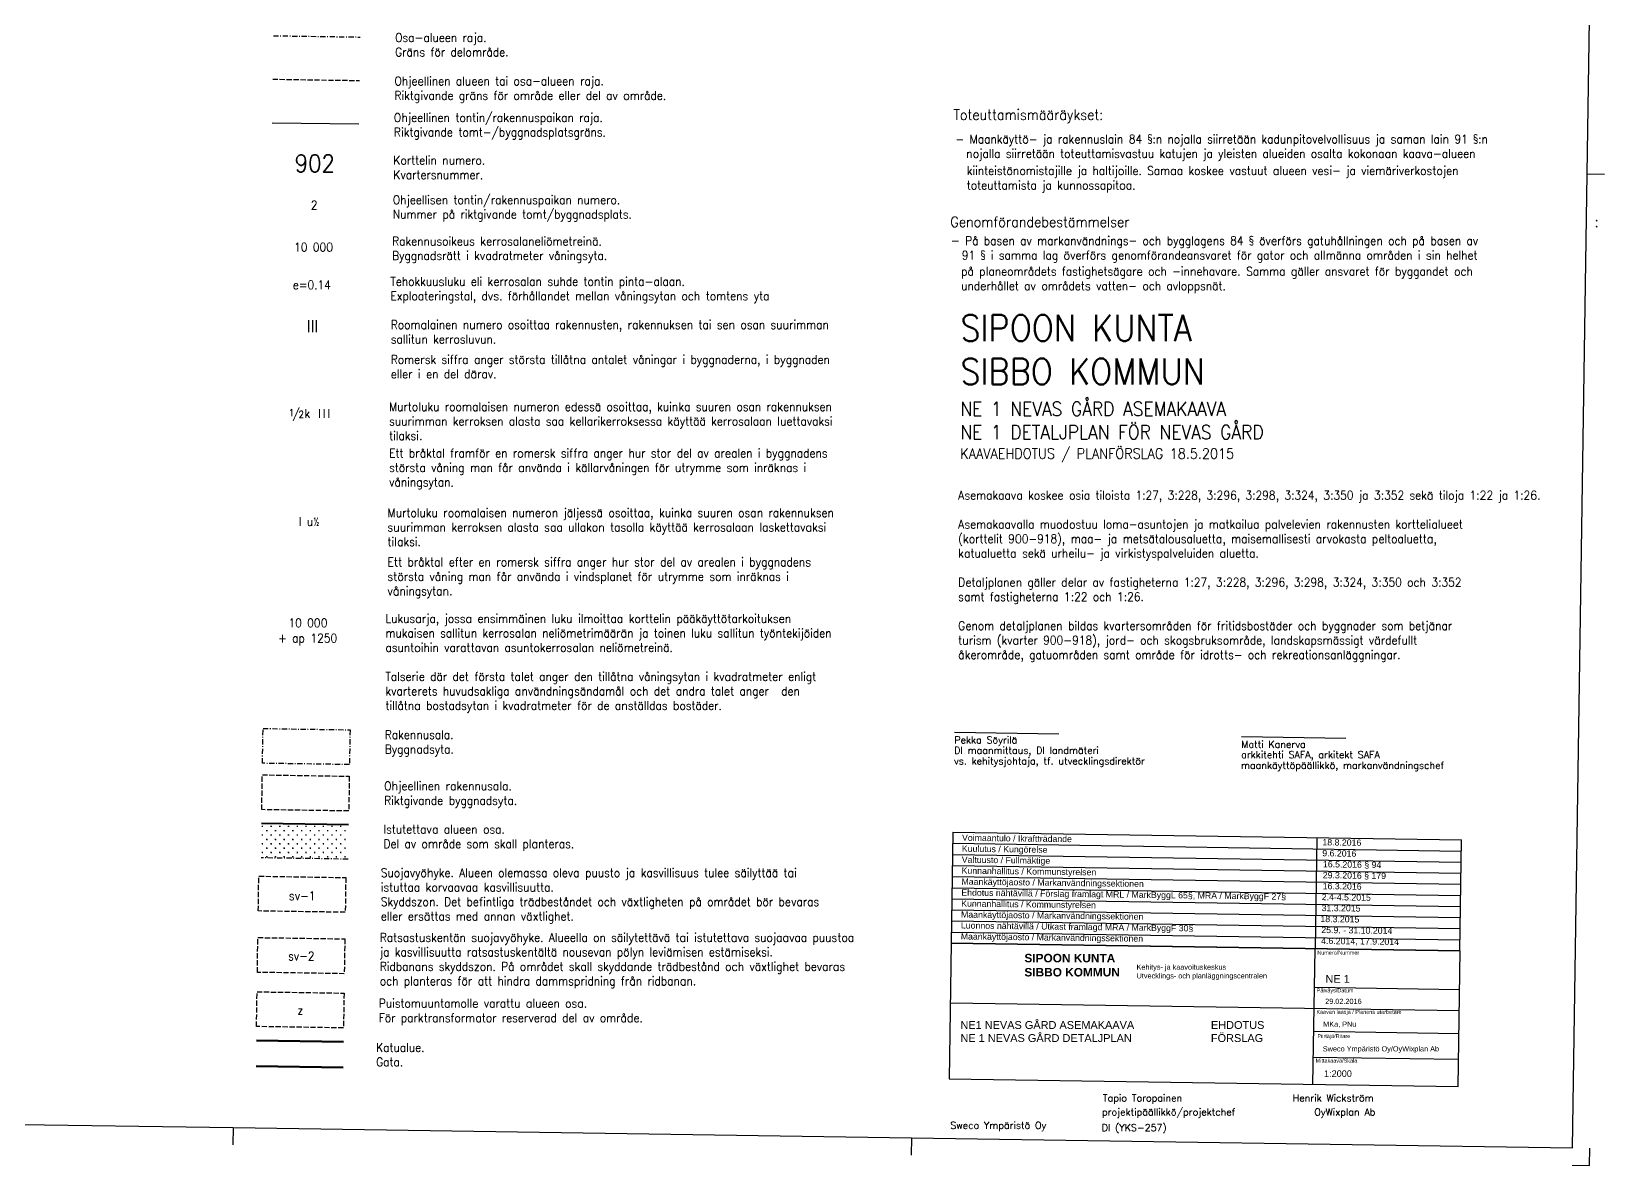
# Model space of a CAD drawing. Header units: metres. Extents: x 25522382 to 25525137, y 6684921 to 6686673.
# Drawn here: x 25524215 to 25525120, y 6684921 to 6685573 of the extents above; entities that cross this region are included whole.
import ezdxf
from ezdxf.enums import TextEntityAlignment as Align

# ---------------------------------------------------------------- set-up
doc = ezdxf.new("R2010")
doc.units = ezdxf.units.M
doc.header["$MEASUREMENT"] = 0
doc.linetypes.add('AK_RAKENNUSALA', pattern=[5.4, 3, -1, 0.4, -1])
doc.linetypes.add('AK_RAKENNUSALA_OHJEELLINEN', pattern=[4, 3, -1])
doc.layers.add('084_Kort_raja', color=7, linetype='Continuous', lineweight=50)
doc.layers.add('AK_KORTTELINRAJA', color=250, linetype='Continuous', lineweight=40)
for name, color, linetype in [('AK_ISTUTETTAVA-ALUE', 7, 'Continuous'), ('AK_KAAVAMERKINTA', 250, 'Continuous'), ('AK_KERROSLUKU', 250, 'Continuous'), ('AK_KORTTELINNUMERO', 250, 'Continuous'), ('AK_MERKINTOJEN_SELITYS', 250, 'Continuous'), ('AK_RAAMI', 250, 'Continuous'), ('AK_RAAMI_TAITTOMERKKI', 3, 'Continuous'), ('AK_RAKENNUSALA', 250, 'AK_RAKENNUSALA'), ('AK_RAKENNUSALA_OHJEELLINEN', 250, 'AK_RAKENNUSALA_OHJEELLINEN'), ('AK_TEHOKKUUS', 250, 'Continuous'), ('AK_TONTINNUMERO', 250, 'Continuous'), ('AK_TONTINRAJA', 250, 'Continuous'), ('D-SELITYS', 7, 'Continuous'), ('D-TEKSTI-025', 7, 'Continuous')]:
    doc.layers.add(name, color=color, linetype=linetype)
doc.styles.add('a2000', font='arial.ttf')
doc.styles.add('ROMANS', font='ROMANS.shx', dxfattribs={"width": 0.9})

# ---------------------------------------------------------------- blocks, each defined once
blk = doc.blocks.new('RAAMI_5C6B')
at = {"layer": 'AK_RAAMI'}
for p, q in [((1358.99, 259.42), (1363.3, 544.37)), ((1354.74, -20.53), (1358.99, 259.42)), ((774.85, -11.74), (969.82, -14.69)), ((969.82, -14.69), (1164.78, -17.65)), ((1164.78, -17.65), (1354.74, -20.53))]:
    blk.add_line(p, q, dxfattribs=at)
at = {"layer": 'AK_RAAMI_TAITTOMERKKI'}
for p, q in [((1358.99, 259.42), (1363.99, 259.34)), ((969.82, -14.69), (969.74, -19.69)), ((1164.78, -17.65), (1164.7, -22.65))]:
    blk.add_line(p, q, dxfattribs=at)
blk.add_lwpolyline([(1354.67, -25.53), (1359.67, -25.6), (1359.74, -20.6)], dxfattribs=at)
blk = doc.blocks.new('kort_num')
at = {"layer": 'AK_KORTTELINNUMERO', "style": 'ROMANS', "width": 0.9}
blk.add_attdef('NUME', text='', height=10, dxfattribs=at).set_placement((-45.14, -9.32), align=Align.CENTER)
at = {"layer": 'AK_MERKINTOJEN_SELITYS', "insert": (0, 0), "char_height": 5, "attachment_point": 1, "style": 'ROMANS'}
blk.add_mtext('Korttelin numero.\\PKvartersnummer.', dxfattribs=at)
blk = doc.blocks.new('kerrosluku')
at = {"layer": 'AK_KERROSLUKU', "style": 'ROMANS', "width": 0.9}
blk.add_attdef('KERROSKORK', text='', height=7, dxfattribs=at).set_placement((2648491.59, 6686012.93), align=Align.CENTER)
at = {"layer": 'AK_MERKINTOJEN_SELITYS', "insert": (2648536.69, 6686019.75), "char_height": 5, "width": 280, "attachment_point": 1, "style": 'ROMANS'}
blk.add_mtext('Roomalainen numero osoittaa rakennusten, rakennuksen tai sen osan suurimman sallitun kerrosluvun.\\P{\\H0.4x;\\P}Romersk siffra anger största tillåtna antalet våningar i byggnaderna, i byggnaden eller i en del därav.', dxfattribs=at)
blk = doc.blocks.new('rakoik')
at = {"layer": 'AK_MERKINTOJEN_SELITYS', "insert": (0, 0), "char_height": 5, "attachment_point": 1, "style": 'ROMANS'}
blk.add_mtext('Rakennusoikeus kerrosalaneliömetreinä.\\PByggnadsrätt i kvadratmeter våningsyta.', dxfattribs=at)
at = {"layer": 'AK_TEHOKKUUS', "style": 'ROMANS', "width": 0.9}
blk.add_attdef('KERROSALA', text='', height=5, dxfattribs=at).set_placement((-45.13, -8.4), align=Align.CENTER)
blk = doc.blocks.new('SFAKM_101')
at = {"layer": 'AK_KERROSLUKU', "style": 'ROMANS', "width": 0.9}
blk.add_attdef('MURTOLUKU+KORK', text='', height=2.5, dxfattribs=at).set_placement((17.46, -2.76), align=Align.CENTER)
at = {"layer": 'AK_MERKINTOJEN_SELITYS', "insert": (40.14, 9.17), "char_height": 2.5, "width": 140, "attachment_point": 1, "style": 'ROMANS'}
blk.add_mtext('Murtoluku roomalaisen numeron edessä osoittaa, kuinka suuren osan rakennuksen suurimman kerroksen alasta saa kellarikerroksessa käyttää kerrosalaan luettavaksi tilaksi.\\P{\\H0.2x;\\P}Ett bråktal framför en romersk siffra anger hur stor del av arealen i byggnadens största våning man får använda i källarvåningen för utrymme som inräknas i våningsytan.', dxfattribs=at)
blk = doc.blocks.new('SFAKM_102')
at = {"layer": 'AK_KERROSLUKU', "style": 'ROMANS', "width": 0.9}
blk.add_attdef('KORK+MURTOLUKU', text='', height=2.5, dxfattribs=at).set_placement((17.46, -2.76), align=Align.CENTER)
at = {"layer": 'AK_MERKINTOJEN_SELITYS', "insert": (40.15, 9.79), "char_height": 2.5, "width": 140, "attachment_point": 1, "style": 'ROMANS'}
blk.add_mtext('Murtoluku roomalaisen numeron jäljessä osoittaa, kuinka suuren osan rakennuksen suurimman kerroksen alasta saa ullakon tasolla käyttää kerrosalaan laskettavaksi tilaksi.\\P{\\H0.4x;\\P}Ett bråktal efter en romersk siffra anger hur stor del av arealen i byggnadens största våning man får använda i vindsplanet för utrymme som inräknas i våningsytan.', dxfattribs=at)
blk = doc.blocks.new('KERROSLUKU_45AB0')
at = {"layer": 'AK_KERROSLUKU', "style": 'ROMANS', "width": 0.9}
for s, height, p in [('1', 4, (-12.53, 1)), ('/', 5, (-10.43, 0)), ('2', 4, (-6.93, 0)), ('k', 5, (-3.48, 0)), ('I', 5, (4.27, 0)), ('I', 5, (7.02, 0)), ('I', 5, (9.77, 0))]:
    blk.add_text(s, height=height, dxfattribs=at).set_placement(p)
blk = doc.blocks.new('SFAKM_094A')
at = {"layer": 'AK_MERKINTOJEN_SELITYS', "insert": (40.02, 1.25), "char_height": 2.5, "attachment_point": 1, "style": 'ROMANS'}
blk.add_mtext('Ohjeellisen tontin/rakennuspaikan numero. \\PNummer på riktgivande tomt/byggnadsplats.', dxfattribs=at)
at = {"layer": 'AK_TONTINNUMERO', "style": 'ROMANS', "width": 0.9}
blk.add_attdef('NUME', text='', height=2.5, dxfattribs=at).set_placement((17.46, -2.76), align=Align.CENTER)

msp = doc.modelspace()

# ---------------------------------------------------------------- hatches: boundary and pattern name
at = {"layer": 'AK_ISTUTETTAVA-ALUE'}
h = msp.add_hatch(dxfattribs=at)
h.set_pattern_fill('CROSS2', color=256, scale=10, style=0)
h.set_pattern_definition([(0, (2579843.0852, 6686076.494), (2.5, 2.5), [0.5, -4.5]), (90, (2579843.3352, 6686076.244), (-2.5, 2.5), [0.5, -4.5])])
h.paths.add_polyline_path([(25524347.8, 6685118.36), (25524347.49, 6685098.36), (25524397.48, 6685097.61), (25524397.79, 6685117.6)])

# ---------------------------------------------------------------- linework, layer by layer
at = {"layer": '084_Kort_raja'}
for points in [[(25524344.84, 6684993.28), (25524394.78, 6684992.52)], [(25524344.72, 6684978.58), (25524394.69, 6684977.82)]]:
    msp.add_lwpolyline(points, dxfattribs=at)
at = {"layer": 'AK_KORTTELINRAJA'}
msp.add_line((25524347.8, 6685118.36), (25524397.79, 6685117.6), dxfattribs=at)
at = {"layer": 'AK_MERKINTOJEN_SELITYS'}
for points in [[(25524746.11, 6685170.65), (25524806.1, 6685169.74)], [(25524911.08, 6685168.15), (25524971.07, 6685167.24)]]:
    msp.add_lwpolyline(points, dxfattribs=at)
at = {"layer": 'AK_RAKENNUSALA'}
msp.add_line((25524397.48, 6685097.61), (25524347.49, 6685098.36), dxfattribs=at)
at = {"layer": 'AK_RAKENNUSALA', "flags": 128}
msp.add_lwpolyline([(25524354.54, 6685571), (25524404.53, 6685570.24)], dxfattribs=at)
at = {"layer": 'AK_RAKENNUSALA'}
msp.add_lwpolyline([(25524348.62, 6685172.72), (25524398.61, 6685171.96), (25524398.31, 6685151.97), (25524348.32, 6685152.72), (25524348.62, 6685172.72)], dxfattribs=at)
at = {"layer": 'AK_RAKENNUSALA_OHJEELLINEN', "flags": 128}
msp.add_lwpolyline([(25524354.16, 6685546.01), (25524404.15, 6685545.25)], dxfattribs=at)
at = {"layer": 'AK_RAKENNUSALA_OHJEELLINEN'}
for points in [[(25524348.22, 6685146.06), (25524398.21, 6685145.3), (25524397.9, 6685125.31), (25524347.91, 6685126.06), (25524348.22, 6685146.06)], [(25524346.18, 6685087.81), (25524396.17, 6685087.05), (25524395.87, 6685067.05), (25524345.88, 6685067.81), (25524346.18, 6685087.81)], [(25524345.65, 6685052.53), (25524395.64, 6685051.77), (25524395.33, 6685031.77), (25524345.34, 6685032.53), (25524345.65, 6685052.53)], [(25524345.17, 6685021.35), (25524395.16, 6685020.59), (25524394.86, 6685000.6), (25524344.87, 6685001.36), (25524345.17, 6685021.35)]]:
    msp.add_lwpolyline(points, dxfattribs=at)
at = {"layer": 'AK_TONTINRAJA', "flags": 128}
msp.add_lwpolyline([(25524353.78, 6685521.01), (25524403.77, 6685520.25)], dxfattribs=at)
at = {"layer": 'D-SELITYS'}
for p, q in [((25524745.23, 6685113.08), (25525037.51, 6685108.65)), ((25524954.43, 6685109.91), (25524953.47, 6685046.2)), ((25524745.03, 6685100.33), (25525037.32, 6685095.9)), ((25524745.13, 6685106.71), (25525037.42, 6685102.28)), ((25524744.94, 6685093.96), (25525037.22, 6685089.53)), ((25524744.74, 6685081.21), (25525037.03, 6685076.78)), ((25524744.84, 6685087.58), (25525037.13, 6685083.15)), ((25524744.65, 6685074.84), (25525036.93, 6685070.41)), ((25524744.55, 6685068.46), (25525036.84, 6685064.03)), ((25524744.36, 6685055.71), (25525036.64, 6685051.29)), ((25524744.45, 6685062.09), (25525036.74, 6685057.66)), ((25524952.17, 6684968.11), (25524953.35, 6685046.04)), ((25524953.12, 6685023.94), (25525036.46, 6685022.68)), ((25524743.96, 6685015.1), (25525036.18, 6685010.67)), ((25524952.72, 6684998.69), (25525036.02, 6684997.42)), ((25524952.33, 6684983.84), (25525035.66, 6684982.57))]:
    msp.add_line(p, q, dxfattribs=at)
msp.add_lwpolyline([(25524745.23, 6685113.08), (25524744.28, 6685049.37), (25525036.56, 6685044.95), (25525037.51, 6685108.65)], dxfattribs=at)
msp.add_lwpolyline([(25524743.09, 6684971.28), (25525035.54, 6684966.84), (25525036.73, 6685044.94), (25524744.28, 6685049.37)], close=True, dxfattribs=at)

# ---------------------------------------------------------------- block references
at = {"layer": 'AK_KERROSLUKU'}
msp.add_blockref('KERROSLUKU_45AB0', (25524375.97, 6685351.36), dxfattribs=at)
at = {"layer": 'AK_MERKINTOJEN_SELITYS'}
for name, p, values in [('kort_num', (25524423.5, 6685501.91), {'NUME': '902'}), ('rakoik', (25524422.79, 6685455.41), {'KERROSALA': '10 000'}), ('kerrosluku', (22875885.37, -612.37), {'KERROSKORK': 'III'})]:
    msp.add_blockref(name, p, dxfattribs=at).add_auto_attribs(values)
at = {"layer": 'AK_MERKINTOJEN_SELITYS', "xscale": 2, "yscale": 2, "zscale": 2}
msp.add_blockref('SFAKM_094A', (25524343.11, 6685476.67), dxfattribs=at).add_auto_attribs({'NUME': '2'})
for name, p in [('SFAKM_101', (25524340.83, 6685341.89)), ('SFAKM_102', (25524339.93, 6685279.7))]:
    msp.add_blockref(name, p, dxfattribs=at)
at = {"layer": 'AK_RAAMI', "xscale": 2, "yscale": 2, "zscale": 2}
msp.add_blockref('RAAMI_5C6B', (25522391.8, 6684972.67), dxfattribs=at)

# ---------------------------------------------------------------- texts
at = {"layer": 'AK_KAAVAMERKINTA', "style": 'ROMANS', "width": 0.9}
for s, p in [('sv-1', (25524371.14, 6685076.57)), ('sv-2', (25524370.61, 6685041.91)), ('z', (25524370.14, 6685010.73))]:
    msp.add_text(s, height=5, dxfattribs=at).set_placement(p, align=Align.MIDDLE)
at = {"layer": 'AK_KERROSLUKU', "style": 'ROMANS', "width": 0.9}
msp.add_text('I u½', height=5, dxfattribs=at).set_placement((25524375.08, 6685289.17), align=Align.CENTER)
at = {"layer": 'AK_MERKINTOJEN_SELITYS', "style": 'ROMANS'}
for s, p in [('DI maanmittaus, DI landmäteri', (25524745.92, 6685158.11)), ('Pekka Söyrilä', (25524746.01, 6685164.11)), ('Matti Kanerva', (25524910.98, 6685161.61)), ('vs. kehitysjohtaja, tf. utvecklingsdirektör', (25524745.83, 6685152.11)), ('arkkitehti SAFA, arkitekt SAFA', (25524910.89, 6685155.61)), ('maankäyttöpäällikkö, markanvändningschef', (25524910.8, 6685149.61)), ('Tapio Toropainen                    Henrik Wickström', (25524831.38, 6684958.31)), ('projektipäällikkö/projektchef             OyWixplan Ab', (25524830.87, 6684950.31)), ('Sweco Ympäristö Oy', (25524743.67, 6684942.64)), ('DI (YKS-257)', (25524830.72, 6684941.32))]:
    msp.add_text(s, height=4, dxfattribs=at).set_placement(p)
at = {"layer": 'AK_MERKINTOJEN_SELITYS', "char_height": 5, "attachment_point": 1, "style": 'ROMANS'}
for s, insert in [('Osa-alueen raja.\\PGräns för delområde.', (25524424.57, 6685572.44)), ('Ohjeellinen alueen tai osa-alueen raja.\\PRiktgivande gräns för område eller del av område.', (25524424.19, 6685547.45)), ('Ohjeellinen tontin/rakennuspaikan raja. \\PRiktgivande tomt-/byggnadsplatsgräns.', (25524423.87, 6685526.42)), ('- Maankäyttö- ja rakennuslain 84 §:n nojalla siirretään kadunpitovelvollisuus ja saman lain 91 §:n\\P  nojalla siirretään toteuttamisvastuu katujen ja yleisten alueiden osalta kokonaan kaava-alueen \\P  ', (25524746.71, 6685514.09)), ('  kiinteistönomistajille ja haltijoille. Samaa koskee vastuut alueen vesi- ja viemäriverkostojen  \\P  toteuttamista ja kunnossapitoa.', (25524746.92, 6685495.93)), ('- På basen av markanvändnings- och bygglagens 84 § överförs gatuhållningen och på basen av \\P  91 § i samma lag överförs genomförandeansvaret för gator och allmänna områden i sin helhet', (25524744.08, 6685455.65)), ('  på planeområdets fastighetsägare och -innehavare. Samma gäller ansvaret för byggandet och \\P  underhållet av områdets vatten- och avloppsnät. ', (25524743.77, 6685438.06)), ('Tehokkuusluku eli kerrosalan suhde tontin pinta-alaan.\\PExploateringstal, dvs. förhållandet mellan våningsytan och tomtens yta', (25524421.79, 6685432.25)), ('Rakennusala.\\PByggnadsyta.', (25524418.61, 6685171.66)), ('Ohjeellinen rakennusala.\\PRiktgivande byggnadsyta.', (25524418.3, 6685142.19)), ('Istutettava alueen osa.\\PDel av område som skall planteras.', (25524417.78, 6685117.3))]:
    msp.add_mtext(s, dxfattribs=dict(at, insert=insert))
at = {"layer": 'AK_MERKINTOJEN_SELITYS'}
note = msp.add_mtext_dynamic_manual_height_columns('{\\H0.4x;Toteuttamismääräykset:\\P}', width=345.3702, gutter_width=25, heights=[9.48, 0], dxfattribs=dict(at, insert=(25524745.5, 6685528.64), char_height=15, attachment_point=1, style='ROMANS'))
note = msp.add_mtext_dynamic_manual_height_columns('{\\H0.4x;Genomförandebestämmelser\\P}', width=345.3702, gutter_width=25, heights=[9.48, 0], dxfattribs=dict(at, insert=(25524743.71, 6685466.97), char_height=15, attachment_point=1, style='ROMANS'))
for column, words in zip(note.columns.linked_columns, ['{\\H0.4x;\\P:\\P}']):
    column.text = words
at = {"layer": 'AK_MERKINTOJEN_SELITYS', "insert": (25524749.46, 6685410.45), "char_height": 15, "attachment_point": 1, "style": 'ROMANS'}
msp.add_mtext_dynamic_manual_height_columns('SIPOON KUNTA\\PSIBBO KOMMUN\\P{\\H0.53333x;NE 1 NEVAS GÅRD ASEMAKAAVA\\PNE 1 DETALJPLAN FÖR NEVAS GÅRD }\\P{\\H0.4x;KAAVAEHDOTUS / PLANFÖRSLAG 18.5.2015}', width=345.3702, gutter_width=25, heights=[235.95], dxfattribs=at)
at = {"layer": 'AK_MERKINTOJEN_SELITYS', "attachment_point": 1, "style": 'ROMANS'}
for s, insert, char_height, width in [('{\\H1.25x;Asemakaava koskee osia tiloista 1:27, 3:228, 3:296, 3:298, 3:324, 3:350 ja 3:352 sekä tiloja 1:22 ja 1:26.     \\P\\PAsemakaavalla muodostuu loma-asuntojen ja matkailua palvelevien rakennusten korttelialueet (korttelit 900-918), maa- ja metsätalousaluetta, maisemallisesti arvokasta peltoaluetta, katualuetta sekä urheilu- ja virkistyspalveluiden aluetta.\\P\\PDetaljplanen gäller delar av fastigheterna\\~1:27, 3:228, 3:296, 3:298, 3:324, 3:350 och 3:352 samt fastigheterna 1:22 och 1:26. \\P\\PGenom detaljplanen bildas kvartersområden för fritidsbostäder och byggnader som betjänar turism (kvarter 900-918), jord- och skogsbruksområde, landskapsmässigt värdefullt åkerområde, gatuområden samt område för idrotts- och rekreationsanläggningar.}', (25524748.28, 6685309.32), 4, 320), ('Lukusarja, jossa ensimmäinen luku ilmoittaa korttelin pääkäyttötarkoituksen mukaisen sallitun kerrosalan neliömetrimäärän ja toinen luku sallitun työntekijöiden asuntoihin varattavan asuntokerrosalan neliömetreinä.\\P\\PTalserie där det första talet anger den tillåtna våningsytan i kvadratmeter enligt kvarterets huvudsakliga användningsändamål och det andra talet anger {\\H1.25x; }den tillåtna bostadsytan i kvadratmeter för de anställdas bostäder.{\\H1.1667x; }', (25524418.99, 6685238.43), 5, 278.0153), ('Suojavyöhyke. Alueen olemassa oleva puusto ja kasvillisuus tulee säilyttää tai istuttaa korvaavaa kasvillisuutta.\\PSkyddszon. Det befintliga trädbeståndet och växtligheten på området bör bevaras eller ersättas med annan växtlighet.', (25524416.25, 6685092.31), 5, 280), ('Ratsastuskentän suojavyöhyke. Alueella on säilytettävä tai istutettava suojaavaa puustoa ja kasvillisuutta ratsastuskentältä nousevan pölyn leviämisen estämiseksi.\\PRidbanans skyddszon. På området skall skyddande trädbestånd och växtlighet bevaras och planteras för att hindra dammspridning från ridbanan.', (25524415.69, 6685055.07), 5, 300), ('Puistomuuntamolle varattu alueen osa.\\PFör parktransformator reserverad del av område.', (25524415.11, 6685017.24), 5, 300), ('Katualue.\\PGata.', (25524413.56, 6684991.85), 5, 300)]:
    msp.add_mtext(s, dxfattribs=dict(at, insert=insert, char_height=char_height, width=width))
at = {"layer": 'AK_TEHOKKUUS', "style": 'ROMANS', "width": 0.9}
for s, p in [('10 000', (25524374.42, 6685230.9, -25)), ('+ ap 1250', (25524374.28, 6685222.2, -25))]:
    msp.add_text(s, height=5, dxfattribs=at).set_placement(p, align=Align.CENTER)
msp.add_attdef('e=0.14', text='', height=5, dxfattribs=at).set_placement((25524376.69, 6685425.23), align=Align.CENTER)
at = {"layer": 'D-SELITYS', "linetype": 'Continuous', "insert": (25524750.53, 6685118.07), "char_height": 3.6, "width": 285.3704, "attachment_point": 1, "rotation": 359.2762, "line_spacing_factor": 1.05, "style": 'a2000'}
msp.add_mtext('\\pt139.2;^I\\P\\pt139.2,144,158.4,172.8,187.2,201.6;Voimaantulo / Ikraftträdande^I^I^I^I^I^I    18.8.2016\\PKuulutus / Kungörelse^I^I^I^I^I^I    9.6.2016\\P\\pt139.2;Valtuusto / Fullmäktige          ^I                                                 16.5.2016 § 94\\PKunnanhallitus / Kommunstyrelsen^I                                                 29.3.2016 § 179\\PMaankäyttöjaosto / Markanvändningssektionen^I                                                 16.3.2016\\P\\pt187.2,201.6;Ehdotus nähtävillä / Förslag framlagt MRL / MarkByggL 65§, MRA / MarkByggF 27§^I^I    2.4-{\\C7;4.5.2015                     Kunnanhallitus / Kommunstyrelsen^I^I    31.3.2015\\P\\pt139.2,205.2;Maankäyttöjaosto / Markanvändningssektionen^I^I 18.3.2015\\P\\pt139.2,163.2,172.8,187.2,201.6,259.2;Luonnos nähtävillä / Utkast framlagd MRA / MarkByggF 30§^I^I^I^I^I    25.9. - 31.10.2014^I\\P\\ptz;Maankäyttöjaosto / Markanvändningssektionen ^I^I^I^I^I^I^I    4.6.2014, 17.9.2014}', dxfattribs=at)
at = {"layer": 'D-SELITYS', "attachment_point": 1, "style": 'a2000'}
for s, insert, char_height, width in [('Numero/Nummer', (25524954.65, 6685044.98), 2.25, 36.3), ('{\\fArial|b1|i0|c0|p34;SIPOON KUNTA\\PSIBBO KOMMUN}', (25524786.29, 6685043.17), 4.875, 110.25), ('NE 1', (25524959.36, 6685031.02), 4.5, 28.125), ('Päiväys/Datum', (25524954.32, 6685023.26), 2.25, 36.3), ('Kaavan laatija / Planens utarbetare', (25524954.14, 6685010.92), 2.25, 67.9824), ('NE1 NEVAS GÅRD ASEMAKAAVA^I^I^IEHDOTUS^I\\PNE 1 NEVAS GÅRD DETALJPLAN ^I^I^IFÖRSLAG', (25524749.5, 6685004.51), 4.5, 186.7018), ('MKa, PNu', (25524958.03, 6685004.25), 3, 78.0811), ('Piirtäjä/Ritare', (25524954.72, 6684997.03), 2.25, 36.3), ('Sweco Ympäristö Oy/OyWixplan Ab', (25524957.81, 6684990.07), 3, 78.0811), ('Mittakaava/Skala', (25524953.71, 6684982.91), 2.25, 36.3), ('1:2000', (25524958.52, 6684976.18), 3.75, 102.825)]:
    msp.add_mtext(s, dxfattribs=dict(at, insert=insert, char_height=char_height, width=width))
at = {"layer": 'D-SELITYS', "color": 0, "linetype": 'Continuous', "insert": (25524850.76, 6685037.04), "char_height": 3, "width": 203.2491, "attachment_point": 1, "style": 'a2000'}
msp.add_mtext('Kehitys- ja kaavoituskeskus\\PUtvecklings- och planläggningscentralen', dxfattribs=at)
at = {"layer": 'D-TEKSTI-025', "insert": (25524959.16, 6685017.37), "char_height": 3, "width": 28.125, "attachment_point": 1, "style": 'a2000'}
msp.add_mtext('{\\C0;29.02.2016}', dxfattribs=at)

doc.saveas('drawing.dxf')
